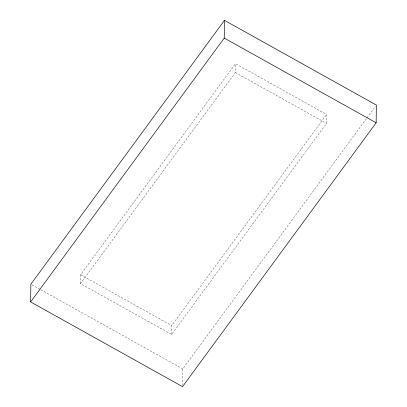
<?xml version="1.0" encoding="UTF-8"?>
<svg xmlns="http://www.w3.org/2000/svg" width="407" height="407" viewBox="0 0 407 407"><rect width="100%" height="100%" fill="white"/><g stroke="black" fill="none" stroke-linecap="round" stroke-linejoin="round"><path stroke-width="0.31" stroke-dasharray="2.04 1.53" d="M80.484 283.628L80.591 274.761L235.485 63.675L326.623 114.504L326.516 123.372L171.627 334.452L80.484 283.628L235.373 72.548L235.485 63.675M171.627 334.452L171.734 325.585L326.623 114.504M182.55 385.383L182.753 368.91L366.59 118.381M366.966 117.867L375.615 106.085M235.373 72.548L326.516 123.372M80.591 274.761L171.734 325.585M31.96 284.819L40.278 289.458M40.832 289.769L182.753 368.91"/><path stroke-width="0.61" d="M30.637 301.943L30.851 284.203L224.466 20.35L376.363 105.057L376.149 122.797L182.534 386.65L30.637 301.943L224.247 38.09L224.466 20.35M224.247 38.09L376.149 122.797"/></g></svg>
